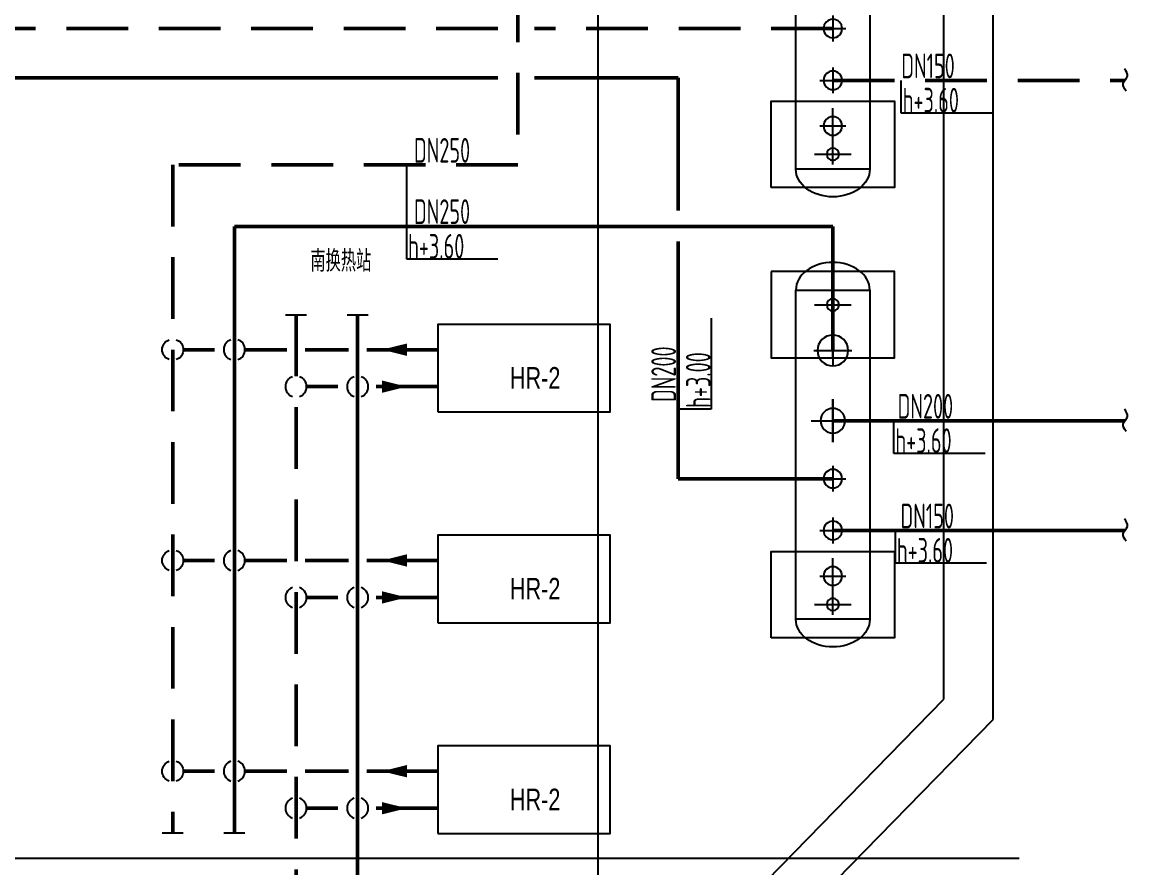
# Model space of a CAD drawing. Extents: x -253824 to 107923, y -224968 to 180578.
# Drawn here: x -201448 to -192477, y -14815 to -7954 of the extents above; entities that cross this region are included whole.
import ezdxf

# ---------------------------------------------------------------- set-up
doc = ezdxf.new("R2010")
doc.units = 0
doc.header["$LTSCALE"] = 1000
doc.header["$MEASUREMENT"] = 0
doc.linetypes.add('DASHED', pattern=[0.75, 0.5, -0.25])
doc.layers.get('0').update_dxf_attribs({"linetype": 'CONTINUOUS'})
for name, color, linetype in [('00AC-水管标注-7', 7, 'CONTINUOUS'), ('02-TEXT_房间', 7, 'CONTINUOUS'), ('A_STR-砼墙', 51, 'CONTINUOUS'), ('AC_CNSB', 4, 'CONTINUOUS'), ('ACS_COM', 7, 'CONTINUOUS'), ('ACS_COM_BZ', 3, 'CONTINUOUS'), ('ACS_KT_FM', 3, 'CONTINUOUS'), ('DOTE', 1, 'CONTINUOUS'), ('改造', 7, 'CONTINUOUS')]:
    doc.layers.add(name, color=color, linetype=linetype)
doc.layers.add('ACS_KT_RG', color=6, linetype='CONTINUOUS', lineweight=50)
doc.layers.add('ACS_KT_RH', color=6, linetype='DASHED', lineweight=50)
doc.styles.add('_TCH_SPACE', font='ros.shx', dxfattribs={"width": 0.75, "height": 5, "bigfont": 'jd.shx'})
doc.styles.add('HZF', font='ros.shx', dxfattribs={"width": 0.75, "bigfont": 'jd.shx'})
doc.styles.add('等高', font='ros1.shx', dxfattribs={"width": 0.7, "bigfont": 'jd.shx'})

# ---------------------------------------------------------------- blocks, each defined once
blk = doc.blocks.new('h2')
at = {"layer": 'A_STR-砼墙', "linetype": 'Continuous'}
for p, q in [((2805.2, -6411.6), (2805.2, 3100)), ((3205.2, -6574.5), (3205.2, 3100)), ((-797.2, -10100), (2805.2, -6411.6)), ((-628.8, -10500), (3205.2, -6574.5))]:
    blk.add_line(p, q, dxfattribs=at)
at = {"layer": 'DOTE'}
for p, q in [((0, -11139.1), (0, 4898.9)), ((-10424.4, -7700), (3415.9, -7700))]:
    blk.add_line(p, q, dxfattribs=at)
at = {"layer": '02-TEXT_房间', "color": 6, "style": '_TCH_SPACE', "width": 0.75}
blk.add_text('南换热站', height=173.64, dxfattribs=at).set_placement((-2333.9, -2941.9))
blk = doc.blocks.new('FQS600')
at = {"layer": 'AC_CNSB', "ltscale": 0.001}
for p, q in [((2670, 600), (0, 600)), ((0, 600), (0, 0)), ((2670, 0), (2670, 600)), ((0, 0), (2670, 0))]:
    blk.add_line(p, q, dxfattribs=at)
at = {"layer": 'AC_CNSB', "ltscale": 0.001, "extrusion": (0, 0, -1)}
blk.add_ellipse((0, 300), major_axis=(0, 300), ratio=0.75, start_param=3.141593, end_param=6.283185, dxfattribs=at)
at = {"layer": 'AC_CNSB', "ltscale": 0.001}
blk.add_ellipse((2670, 300), major_axis=(0, 300), ratio=0.75, start_param=3.141593, end_param=6.283185, dxfattribs=at)
at = {"layer": 'ACS_COM'}
for p, q in [((120, 450), (120, 150)), ((490, 455), (490, 145)), ((1060, 475), (1060, 125)), ((2550, 450), (2550, 150)), ((1530, 405), (1530, 195)), ((1950, 405), (1950, 195)), ((2320, 405), (2320, 195)), ((0, 300), (620, 300)), ((545, 300), (0, 300)), ((203.4, 300), (25.6, 300)), ((1235, 300), (885, 300)), ((885, 300), (1235, 300)), ((1425, 300), (1635, 300)), ((1845, 300), (2055, 300)), ((2633.4, 300), (2175.6, 300))]:
    blk.add_line(p, q, dxfattribs=at)
at = {"layer": 'ACS_COM', "color": 8}
for points in [[(-150, 800), (550, 800), (550, -200), (-150, -200)], [(2820, 800), (2120, 800), (2120, -200), (2820, -200)]]:
    blk.add_lwpolyline(points, close=True, dxfattribs=at)
at = {"layer": 'ACS_COM'}
for centre, radius in [((490, 300), 125), ((1060, 300), 100), ((1530, 300), 75), ((1950, 300), 75), ((2320, 300), 75), ((120, 300), 50), ((2550, 300), 50)]:
    blk.add_circle(centre, radius, dxfattribs=at)
blk = doc.blocks.new('H-PICPNT-69')
for start, end in [(19.4712, 160.5288), (199.4712, 340.5288)]:
    blk.add_arc((0, 0), 1.43, start, end)

msp = doc.modelspace()

# ---------------------------------------------------------------- linework, layer by layer
at = {"layer": '00AC-水管标注-7'}
for points in [[(-198529.2, -10611.2, 0, 100, 0), (-198327.2, -10611.2, 100, 100, 0)], [(-198327.2, -10911.2, 0, 100, 0), (-198529.2, -10911.2, 100, 100, 0)], [(-198529.2, -12321.2, 0, 100, 0), (-198327.2, -12321.2, 100, 100, 0)], [(-198327.2, -12621.2, 0, 100, 0), (-198529.2, -12621.2, 100, 100, 0)], [(-198529.2, -14031.2, 0, 100, 0), (-198327.2, -14031.2, 100, 100, 0)], [(-198327.2, -14331.2, 0, 100, 0), (-198529.2, -14331.2, 100, 100, 0)]]:
    msp.add_lwpolyline(points, format="xyseb", dxfattribs=at)
at = {"layer": 'ACS_COM_BZ'}
for p, q in [((-194315.8, -8691.2), (-194315.8, -8426.2)), ((-193576.9, -8691.2), (-194315.8, -8691.2)), ((-198328.6, -9876.2), (-198328.6, -9111.2)), ((-197589.7, -9876.2), (-198328.6, -9876.2)), ((-199311.8, -10327.4), (-199140.8, -10327.4)), ((-198811.8, -10327.4), (-198640.8, -10327.4)), ((-195858.9, -10356.1), (-195858.9, -11095)), ((-195858.9, -11095), (-196126.7, -11095)), ((-194375.2, -11452.8), (-194375.2, -11187.7)), ((-193636.3, -11452.8), (-194375.2, -11452.8)), ((-194363.4, -12342.8), (-194363.4, -12077.7)), ((-193624.5, -12342.8), (-194363.4, -12342.8)), ((-200311.8, -14531.2), (-200140.8, -14531.2)), ((-199811.8, -14531.2), (-199640.8, -14531.2))]:
    msp.add_line(p, q, dxfattribs=at)
for points in [[(-198076.3, -11116.2), (-196676.3, -11116.2), (-196676.3, -10406.2), (-198076.3, -10406.2), (-198076.3, -11116.2)], [(-198076.3, -12826.2), (-196676.3, -12826.2), (-196676.3, -12116.2), (-198076.3, -12116.2), (-198076.3, -12826.2)], [(-198076.3, -14536.2), (-196676.3, -14536.2), (-196676.3, -13826.2), (-198076.3, -13826.2), (-198076.3, -14536.2)]]:
    msp.add_lwpolyline(points, dxfattribs=at)
for points in [[(-192491.6, -8513.1), (-192515.6, -8453.1), (-192481.6, -8393.1), (-192505.6, -8333.1)], [(-192491.6, -11274.7), (-192515.6, -11214.7), (-192481.6, -11154.7), (-192505.6, -11094.7)], [(-192491.6, -12164.7), (-192515.6, -12104.7), (-192481.6, -12044.7), (-192505.6, -11984.7)]]:
    msp.add_spline(points, degree=3, dxfattribs=at)
at = {"layer": 'ACS_KT_RG'}
for p, q in [((-197589.3, -8406.2), (-206965.9, -8406.2)), ((-196126.7, -8406.2), (-197291.7, -8406.2)), ((-196126.7, -8406.2), (-196126.7, -9483)), ((-199726.3, -9611.2), (-199726.3, -14531.2)), ((-196226.7, -9611.2), (-199726.3, -9611.2)), ((-194871.1, -9611.2), (-196226.7, -9611.2)), ((-194871.1, -10617.7), (-194871.1, -9611.2)), ((-196126.7, -9733.9), (-196126.7, -11657.7)), ((-198726.3, -10327.4), (-198726.3, -16652.6)), ((-199151.3, -10611.2), (-198801.3, -10611.2)), ((-198076.3, -10611.2), (-198651.3, -10611.2)), ((-194871.1, -11187.7), (-192500.9, -11187.7)), ((-194871.1, -11657.7), (-196126.7, -11657.7)), ((-194871.1, -12077.7), (-192500.9, -12077.7)), ((-199151.3, -12321.2), (-198801.3, -12321.2)), ((-198076.3, -12321.2), (-198651.3, -12321.2)), ((-199151.3, -14031.2), (-198801.3, -14031.2)), ((-198076.3, -14031.2), (-198651.3, -14031.2))]:
    msp.add_line(p, q, dxfattribs=at)
at = {"layer": 'ACS_KT_RH'}
for p, q in [((-197425.8, -6866.2), (-197425.8, -9111.2)), ((-197589.3, -8006.2), (-206965.9, -8006.2)), ((-194871.1, -8006.2), (-197291.7, -8006.2)), ((-194871.1, -8426.2), (-192500.9, -8426.2)), ((-200226.3, -9111.2), (-200226.3, -14531.2)), ((-197425.8, -9111.2), (-200226.3, -9111.2)), ((-199226.3, -10327.4), (-199226.3, -16534.5)), ((-199886.8, -10611.2), (-200140.8, -10611.2)), ((-199301.3, -10611.2), (-199640.8, -10611.2)), ((-198886.8, -10911.2), (-199140.8, -10911.2)), ((-198076.3, -10911.2), (-198640.8, -10911.2)), ((-199886.8, -12321.2), (-200140.8, -12321.2)), ((-199301.3, -12321.2), (-199640.8, -12321.2)), ((-198886.8, -12621.2), (-199140.8, -12621.2)), ((-198076.3, -12621.2), (-198640.8, -12621.2)), ((-199886.8, -14031.2), (-200140.8, -14031.2)), ((-199301.3, -14031.2), (-199640.8, -14031.2)), ((-198886.8, -14331.2), (-199140.8, -14331.2)), ((-198076.3, -14331.2), (-198640.8, -14331.2))]:
    msp.add_line(p, q, dxfattribs=at)

# ---------------------------------------------------------------- block references
at = {"layer": 'ACS_COM_BZ'}
msp.add_blockref('h2', (-196776.3, -7036.2), dxfattribs=at)
at = {"layer": 'ACS_COM_BZ', "xscale": -1, "rotation": 90}
for p in [(-194571.1, -6476.2), (-194571.1, -10127.7)]:
    msp.add_blockref('FQS600', p, dxfattribs=at)
at = {"layer": 'ACS_KT_FM', "yscale": 60, "rotation": 270}
for p, xscale in [((-200226.3, -10611.2), -60), ((-199726.3, -10611.2), 60), ((-199226.3, -10911.2), 60), ((-198726.3, -10911.2), 60), ((-200226.3, -12321.2), -60), ((-199726.3, -12321.2), 60), ((-199226.3, -12621.2), 60), ((-198726.3, -12621.2), 60), ((-200226.3, -14031.2), -60), ((-199726.3, -14031.2), 60), ((-199226.3, -14331.2), 60), ((-198726.3, -14331.2), 60)]:
    msp.add_blockref('H-PICPNT-69', p, dxfattribs=dict(at, xscale=xscale))

# ---------------------------------------------------------------- texts
at = {"layer": 'ACS_COM_BZ', "style": '等高', "width": 0.7}
for s, rotation, p in [('DN150', 0, (-194315.5, -8409)), ('h+3.60', 0, (-194304.5, -8687.3)), ('DN250', 0, (-198268.8, -9094)), ('DN250', 0, (-198268.8, -9591.2)), ('h+3.60', 0, (-198317.4, -9872.3)), ('DN200', 90, (-196143.8, -11035.1)), ('h+3.00', 90, (-195862.8, -11083.7)), ('DN200', 0, (-194345.1, -11170.6)), ('h+3.60', 0, (-194363.9, -11448.9)), ('DN150', 0, (-194321.9, -12060.6)), ('h+3.60', 0, (-194352.1, -12338.9))]:
    msp.add_text(s, height=200, rotation=rotation, dxfattribs=at).set_placement(p)
at = {"layer": '改造', "color": 6, "style": 'HZF', "width": 0.75}
for p in [(-197491, -10927.4), (-197491, -12637.4), (-197491, -14347.4)]:
    msp.add_text('HR-2', height=175, dxfattribs=at).set_placement(p)

doc.saveas('drawing.dxf')
